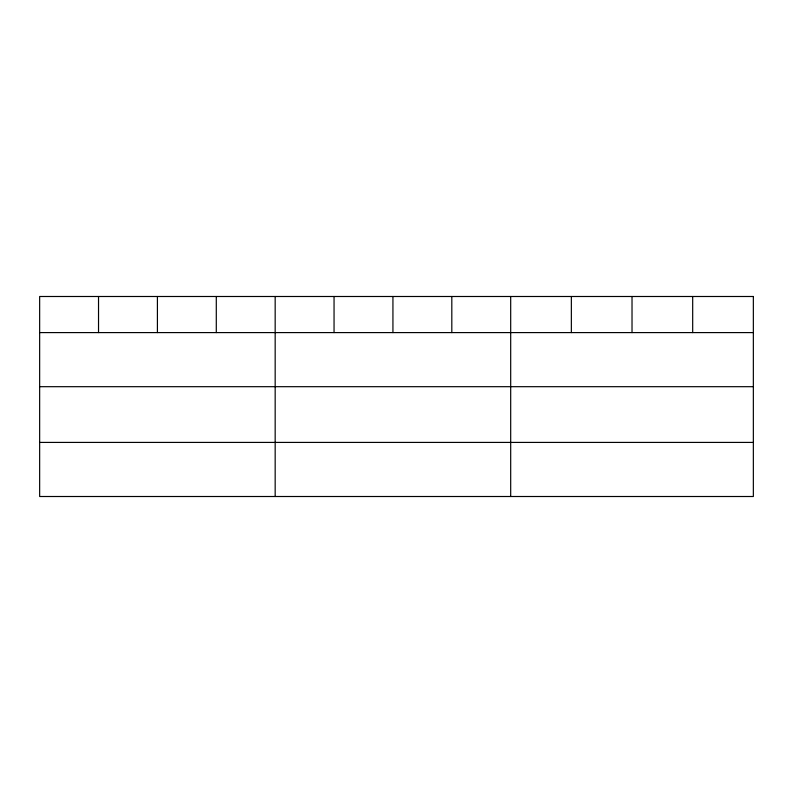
<?xml version="1.0" encoding="UTF-8"?>
<svg xmlns="http://www.w3.org/2000/svg" width="793" height="793" viewBox="0 0 793 793"><rect width="100%" height="100%" fill="white"/><g stroke="black" fill="none" stroke-linecap="round" stroke-linejoin="round"><path stroke-width="1.19" d="M39.65 332.594L753.35 332.594M39.65 386.687L753.35 386.687M39.65 442.415L753.35 442.415M692.685 296.493L692.685 332.594M632.021 296.493L632.021 332.594M571.356 296.493L571.356 332.594M510.692 296.493L510.692 496.507M451.812 296.493L451.812 332.594M392.931 296.493L392.931 332.594M334.051 296.493L334.051 332.594M275.171 296.493L275.171 496.507M216.291 296.493L216.291 332.594M157.411 296.493L157.411 332.594M98.53 296.493L98.53 332.594M753.35 296.493L39.65 296.493L39.65 496.507L753.35 496.507L753.35 296.493"/></g></svg>
